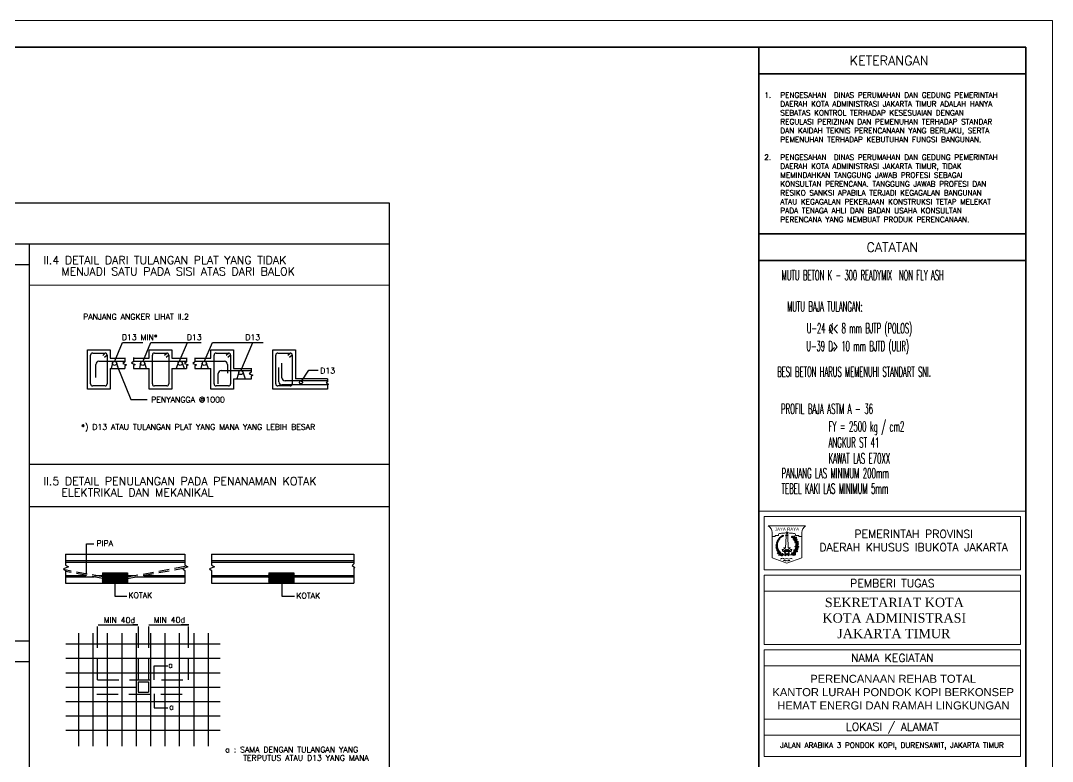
# Model space of a CAD drawing. Header units: inches. Extents: x 266054 to 836293, y -258454 to -102650.
# Drawn here: x 288713 to 308054, y -147293 to -133405 of the extents above; entities that cross this region are included whole.
import ezdxf
from ezdxf.enums import TextEntityAlignment as Align

# ---------------------------------------------------------------- set-up
doc = ezdxf.new("R2010")
doc.units = ezdxf.units.IN
doc.header["$LTSCALE"] = 800
doc.header["$MEASUREMENT"] = 0
doc.linetypes.add('DASHED', pattern=[0.75, 0.5, -0.25])
doc.linetypes.add('HIDDEN', pattern=[0.375, 0.25, -0.125])
for name, color, linetype, lineweight in [('ars', 11, 'Continuous', 0), ('DIMENSI', 179, 'Continuous', 0), ('GRS KOP', 1, 'Continuous', 35), ('kop', 7, 'Continuous', 20), ('teks', 4, 'Continuous', 9)]:
    doc.layers.add(name, color=color, linetype=linetype, lineweight=lineweight)
for name, color, linetype in [('Garis_01', 4, 'Continuous'), ('Garis_02', 5, 'Continuous'), ('TEXT', 4, 'Continuous')]:
    doc.layers.add(name, color=color, linetype=linetype)
doc.styles.add('BARU', font='arial.ttf')
doc.styles.add('ROMANS', font='romans.shx', dxfattribs={"width": 0.8, "height": 0.25})
doc.styles.get("Standard").update_dxf_attribs({"font": 'romans.shx'})

# ---------------------------------------------------------------- blocks, each defined once
blk = doc.blocks.new('kop')
at = {"layer": 'ars'}
for p, q in [((74.316, 35.599), (74.29, 35.614)), ((74.328, 35.595), (74.333, 35.581)), ((74.373, 35.526), (74.347, 35.541)), ((74.373, 35.526), (74.375, 35.555)), ((74.395, 35.468), (74.406, 35.457)), ((74.416, 35.202), (74.401, 35.228)), ((74.408, 35.467), (74.408, 35.452)), ((74.429, 35.366), (74.409, 35.388)), ((74.416, 35.202), (74.434, 35.225)), ((74.425, 35.289), (74.43, 35.273)), ((74.429, 35.366), (74.437, 35.394)), ((74.436, 35.304), (74.431, 35.29)), ((74.267, 34.989), (74.296, 34.992)), ((74.332, 35.048), (74.331, 35.078)), ((74.347, 35.066), (74.372, 35.081))]:
    blk.add_line(p, q, dxfattribs=at)
for centre, radius, start, end in [((74.072, 35.315), 0.405, 114.0856, 237.6325), ((73.78, 35.56), 0.0488, 139.3679, 203.8292), ((73.698, 35.572), 0.0488, 319.3679, 23.8292), ((73.807, 35.589), 0.0488, 133.8416, 198.303), ((73.727, 35.609), 0.0488, 313.8416, 18.303), ((73.801, 35.547), 0.0488, 82.122, 146.5834), ((73.767, 35.622), 0.0488, 262.122, 326.5834), ((73.831, 35.612), 0.0439, 126.6239, 191.0853), ((73.761, 35.639), 0.0439, 306.6239, 11.0853), ((73.821, 35.575), 0.0439, 74.9043, 139.3657), ((73.799, 35.646), 0.0439, 254.9043, 319.3657), ((73.848, 35.632), 0.0352, 123.961, 188.4223), ((73.794, 35.656), 0.0352, 303.961, 8.4223), ((73.839, 35.603), 0.0352, 72.2414, 136.7027), ((73.824, 35.66), 0.0352, 252.2414, 316.7027), ((73.821, 35.676), 0.0352, 297.7406, 2.2019), ((73.873, 35.647), 0.0352, 117.7406, 182.2019), ((73.86, 35.619), 0.0352, 66.021, 130.4823), ((73.852, 35.677), 0.0352, 246.021, 310.4823), ((73.892, 35.661), 0.0281, 113.4007, 177.862), ((73.852, 35.688), 0.0281, 293.4007, 357.862), ((73.88, 35.64), 0.0281, 61.6811, 126.1424), ((73.877, 35.687), 0.0281, 241.6811, 306.1424), ((73.876, 35.701), 0.0281, 293.4007, 357.862), ((73.915, 35.674), 0.0281, 113.4007, 177.862), ((73.904, 35.653), 0.0281, 61.6811, 126.1424), ((73.901, 35.7), 0.0281, 241.6811, 306.1424), ((73.911, 35.713), 0.0281, 260.9368, 325.3982), ((73.93, 35.669), 0.0281, 80.9368, 145.3982), ((74.027, 35.315), 0.405, 302.3675, 44.4851), ((74.279, 35.674), 0.0613, 235.5154, 280.6207), ((74.24, 35.613), 0.0507, 1.4248, 71.624), ((74.383, 35.652), 0.0795, 151.1819, 225.9956), ((74.296, 35.54), 0.0507, 1.4248, 71.624), ((74.259, 35.633), 0.0795, 331.1819, 45.9956), ((74.406, 35.596), 0.0507, 162.5946, 232.7938), ((74.333, 35.6), 0.0613, 313.598, 358.7033), ((73.61, 35.253), 0.061, 2.2926, 66.7539), ((73.696, 35.312), 0.061, 182.2926, 246.7539), ((73.623, 35.191), 0.061, 12.6628, 77.1241), ((73.696, 35.264), 0.061, 192.6628, 257.1241), ((73.7, 35.362), 0.061, 172.3995, 236.8608), ((73.607, 35.319), 0.061, 352.3995, 56.8608), ((73.702, 35.225), 0.061, 200.2151, 264.6765), ((73.639, 35.143), 0.061, 20.2151, 84.6765), ((73.711, 35.414), 0.061, 164.619, 229.0804), ((73.612, 35.384), 0.061, 344.619, 49.0804), ((73.728, 35.316), 0.061, 120.6799, 185.1412), ((73.636, 35.364), 0.061, 300.6799, 5.1412), ((73.717, 35.456), 0.0488, 158.8649, 223.3262), ((73.73, 35.271), 0.061, 130.573, 195.0343), ((73.647, 35.424), 0.061, 292.8994, 357.3608), ((73.732, 35.365), 0.061, 112.8994, 177.3608), ((73.632, 35.302), 0.061, 310.573, 15.0343), ((73.636, 35.44), 0.0488, 338.8649, 43.3262), ((73.738, 35.23), 0.061, 140.9432, 205.4045), ((73.667, 35.469), 0.0488, 287.1453, 351.6066), ((73.73, 35.415), 0.0488, 107.1453, 171.6066), ((73.635, 35.243), 0.061, 320.9432, 25.4045), ((73.736, 35.493), 0.0488, 150.2996, 214.761), ((73.751, 35.19), 0.061, 140.9432, 205.4045), ((73.654, 35.489), 0.0488, 330.2996, 34.761), ((73.743, 35.451), 0.0488, 98.58, 163.0414), ((73.689, 35.513), 0.0488, 278.58, 343.0414), ((73.649, 35.203), 0.061, 320.9432, 25.4045), ((73.756, 35.528), 0.0488, 145.7989, 210.2603), ((73.673, 35.531), 0.0488, 325.7989, 30.2603), ((73.71, 35.552), 0.0488, 274.0793, 338.5407), ((73.759, 35.485), 0.0488, 94.0793, 158.5407), ((73.778, 35.517), 0.0488, 87.6483, 152.1096), ((73.737, 35.589), 0.0488, 267.6483, 332.1096), ((74.336, 35.601), 0.0613, 235.5154, 280.6207), ((74.32, 35.44), 0.0795, 20.9123, 95.7261), ((74.387, 35.547), 0.0795, 200.9123, 275.7261), ((74.439, 35.186), 0.0795, 153.0891, 227.9029), ((74.422, 35.286), 0.0613, 205.6201, 250.7254), ((74.314, 35.163), 0.0795, 333.0891, 47.9029), ((74.417, 35.449), 0.0613, 217.2288, 262.3342), ((74.458, 35.361), 0.0795, 171.1641, 245.9779), ((74.347, 35.301), 0.0795, 351.1641, 65.9779), ((74.361, 35.403), 0.0507, 343.1383, 53.3375), ((74.357, 35.252), 0.0507, 331.5296, 41.7288), ((74.396, 35.228), 0.0795, 271.02, 345.8338), ((74.475, 35.129), 0.0795, 91.02, 165.8338), ((74.479, 35.504), 0.0795, 133.1999, 208.0136), ((74.354, 35.525), 0.0795, 313.1999, 28.0136), ((74.476, 35.427), 0.0507, 150.0679, 220.2671), ((74.483, 35.241), 0.0507, 128.2781, 198.4773), ((74.425, 35.285), 0.0613, 279.2815, 324.3868), ((74.405, 35.377), 0.0795, 293.3027, 8.1164), ((74.515, 35.315), 0.0795, 113.3027, 188.1164), ((74.406, 35.447), 0.0613, 301.0712, 346.1766), ((73.715, 35.183), 0.061, 206.1601, 270.6214), ((73.661, 35.095), 0.061, 26.1601, 90.6214), ((73.736, 35.145), 0.061, 208.508, 272.9693), ((73.685, 35.055), 0.061, 28.508, 92.9693), ((73.716, 35.015), 0.061, 40.0311, 104.4924), ((73.747, 35.113), 0.061, 220.0311, 284.4924), ((73.768, 35.153), 0.061, 146.9028, 211.3642), ((73.665, 35.155), 0.061, 326.9028, 31.3642), ((73.75, 34.978), 0.061, 49.2006, 113.662), ((73.766, 35.08), 0.061, 229.2006, 293.662), ((73.791, 35.115), 0.061, 146.6953, 211.1566), ((73.688, 35.117), 0.061, 326.6953, 31.1566), ((73.816, 35.084), 0.061, 144.8635, 209.3249), ((73.713, 35.089), 0.061, 324.8635, 29.3249), ((73.785, 34.949), 0.061, 44.4223, 108.8836), ((73.809, 35.049), 0.061, 224.4223, 288.8836), ((73.844, 35.054), 0.061, 144.4903, 208.9516), ((73.741, 35.059), 0.061, 324.4903, 28.9516), ((73.875, 35.031), 0.061, 156.1803, 220.6416), ((73.773, 35.016), 0.061, 336.1803, 40.6416), ((74.361, 35.052), 0.0795, 137.1076, 211.9214), ((74.235, 35.064), 0.0795, 317.1076, 31.9214), ((74.342, 34.969), 0.0507, 83.4432, 153.6424), ((74.332, 35.042), 0.0613, 234.4466, 279.5519), ((74.364, 34.993), 0.0612, 69.8962, 144.7099), ((74.335, 35.085), 0.0612, 249.8962, 324.7099), ((74.377, 35.119), 0.0613, 176.9872, 222.0926), ((74.304, 35.12), 0.0507, 302.8967, 13.0959), ((74.423, 35.078), 0.0507, 106.5818, 176.781), ((74.386, 35.141), 0.0613, 257.5851, 302.6905)]:
    blk.add_arc(centre, radius, start, end, dxfattribs=at)
at = {"layer": 'ars', "color": 11}
for centre, radius, start, end in [((74.285, 34.995), 0.0613, 158.8696, 203.9749), ((74.216, 35.02), 0.0507, 284.779, 354.9783), ((74.235, 34.986), 0.016, 270, 302.3675)]:
    blk.add_arc(centre, radius, start, end, dxfattribs=at)
at = {"layer": 'ars'}
for points, start_tangent, end_tangent in [([(74.256, 35.651), (74.261, 35.634), (74.244, 35.624), (74.224, 35.623), (74.22, 35.64), (74.234, 35.661), (74.239, 35.672), (74.256, 35.663), (74.256, 35.651)], (0.714442, -0.699695), (0.714442, -0.699695)), ([(74.313, 35.578), (74.318, 35.561), (74.301, 35.551), (74.281, 35.55), (74.277, 35.567), (74.29, 35.588), (74.296, 35.599), (74.312, 35.589), (74.313, 35.578)], (0.714442, -0.699695), (0.714442, -0.699695)), ([(74.365, 35.605), (74.376, 35.591), (74.394, 35.598), (74.407, 35.615), (74.395, 35.627), (74.37, 35.629), (74.358, 35.631), (74.356, 35.612), (74.365, 35.605)], (0.149901, -0.988701), (0.149901, -0.988701)), ([(74.388, 35.435), (74.388, 35.416), (74.369, 35.412), (74.349, 35.418), (74.351, 35.435), (74.37, 35.451), (74.378, 35.459), (74.391, 35.445), (74.388, 35.435)], (0.458819, -0.88853), (0.458819, -0.88853)), ([(74.39, 35.277), (74.386, 35.26), (74.366, 35.259), (74.348, 35.269), (74.353, 35.285), (74.375, 35.297), (74.385, 35.303), (74.395, 35.287), (74.39, 35.277)], (0.270637, -0.962681), (0.270637, -0.962681)), ([(74.438, 35.445), (74.446, 35.429), (74.465, 35.432), (74.481, 35.445), (74.473, 35.46), (74.449, 35.467), (74.438, 35.472), (74.431, 35.453), (74.438, 35.445)], (-0.068112, -0.997678), (-0.068112, -0.997678)), ([(74.454, 35.272), (74.455, 35.253), (74.474, 35.25), (74.494, 35.256), (74.492, 35.273), (74.472, 35.288), (74.463, 35.297), (74.451, 35.282), (74.454, 35.272)], (-0.433585, -0.901113), (-0.433585, -0.901113)), ([(74.257, 35.013), (74.242, 35.004), (74.228, 35.018), (74.222, 35.037), (74.238, 35.045), (74.261, 35.037), (74.273, 35.034), (74.268, 35.016), (74.257, 35.013)], (-0.515761, -0.856733), (-0.515761, -0.856733)), ([(74.345, 35.127), (74.333, 35.113), (74.316, 35.122), (74.305, 35.139), (74.317, 35.151), (74.342, 35.151), (74.354, 35.152), (74.355, 35.133), (74.345, 35.127)], (-0.223771, -0.974642), (-0.223771, -0.974642)), ([(74.343, 35.011), (74.331, 34.997), (74.342, 34.981), (74.36, 34.972), (74.371, 34.985), (74.367, 35.01), (74.367, 35.022), (74.348, 35.021), (74.343, 35.011)], (-0.942817, -0.33331), (-0.942817, -0.33331)), ([(74.408, 35.117), (74.403, 35.1), (74.419, 35.089), (74.439, 35.088), (74.443, 35.104), (74.431, 35.126), (74.426, 35.137), (74.409, 35.128), (74.408, 35.117)], (-0.735998, -0.676983), (-0.735998, -0.676983))]:
    blk.add_spline(points, degree=3, dxfattribs=dict(at, start_tangent=start_tangent, end_tangent=end_tangent))
for points in [[(74.24, 34.97), (74.265, 34.975), (74.316, 34.973), (74.354, 34.955)], [(74.24, 34.97), (74.263, 34.959), (74.313, 34.947), (74.354, 34.955)]]:
    blk.add_spline(points, degree=3, dxfattribs=at)
at = {"layer": 'GRS KOP'}
for p, q in [((73, 1), (73, 54)), ((83, 1), (83, 54)), ((73, 53), (83, 53)), ((73, 47), (83, 47)), ((73, 46), (83, 46))]:
    blk.add_line(p, q, dxfattribs=at)
blk.add_lwpolyline([(1, 54), (83, 54), (83, 1), (1, 1)], close=True, dxfattribs=at)
at = {"layer": 'kop', "color": 7}
for p, q in [((84, 55), (0, 55)), ((84, 55), (84, 0)), ((84, 55), (84, 0)), ((73.999, 35.69), (74.099, 35.69)), ((74.019, 35.67), (73.999, 35.23)), ((74.029, 35.698), (74.069, 35.698)), ((74.079, 35.67), (74.099, 35.23)), ((73.919, 35.23), (73.919, 35.228)), ((73.919, 35.23), (73.999, 35.23)), ((73.919, 35.228), (73.924, 35.228)), ((74.099, 35.23), (74.18, 35.23)), ((74.175, 35.228), (74.18, 35.228)), ((74.18, 35.23), (74.18, 35.228)), ((73.869, 35.17), (73.919, 35.17)), ((73.869, 35.17), (73.889, 35.09)), ((73.889, 35.09), (74.209, 35.09)), ((73.919, 35.17), (73.929, 35.13)), ((73.929, 35.13), (74.17, 35.13)), ((73.989, 35.15), (74.029, 35.15)), ((74.069, 35.15), (74.109, 35.15)), ((74.17, 35.13), (74.18, 35.17)), ((74.18, 35.17), (74.229, 35.17)), ((74.209, 35.09), (74.229, 35.17))]:
    blk.add_line(p, q, dxfattribs=at)
at = {"layer": 'kop'}
for p, q in [((83, 36.6), (73, 36.6)), ((73.2, 34.4), (73.2, 36.4)), ((82.8, 36.4), (73.2, 36.4)), ((82.8, 34.4), (82.8, 36.4)), ((82.8, 34.4), (73.2, 34.4)), ((73.2, 31.6), (73.2, 34.2)), ((82.8, 34.2), (73.2, 34.2)), ((82.8, 31.6), (82.8, 34.2)), ((82.8, 33.6), (73.2, 33.6)), ((82.8, 31.6), (73.2, 31.6)), ((73.2, 27.4), (73.2, 31.4)), ((82.8, 31.4), (73.2, 31.4)), ((82.8, 27.4), (82.8, 31.4)), ((82.8, 30.8), (73.2, 30.8)), ((82.8, 28.8), (73.2, 28.8)), ((82.8, 28.2), (73.2, 28.2)), ((82.8, 27.4), (73.2, 27.4))]:
    blk.add_line(p, q, dxfattribs=at)
at = {"layer": 'kop', "color": 5}
for p, q in [((74.749, 36.05), (73.35, 36.05)), ((73.489, 35.81), (73.489, 34.85)), ((73.489, 35.65), (73.609, 35.65)), ((73.609, 35.69), (73.609, 35.65)), ((73.609, 35.69), (73.729, 35.69)), ((73.729, 35.73), (73.729, 35.69)), ((74.369, 35.73), (74.369, 35.69)), ((74.489, 35.69), (74.369, 35.69)), ((74.489, 35.69), (74.489, 35.65)), ((74.609, 35.65), (74.489, 35.65)), ((74.609, 35.81), (74.609, 34.85)), ((73.489, 34.85), (74.049, 34.65)), ((74.019, 34.95), (73.965, 35.022)), ((74.049, 34.986), (73.997, 35.046)), ((74.019, 34.95), (74.004, 34.93)), ((74.049, 34.986), (74.101, 35.046)), ((74.049, 34.65), (74.609, 34.85)), ((74.079, 34.95), (74.133, 35.022)), ((74.079, 34.95), (74.094, 34.93))]:
    blk.add_line(p, q, dxfattribs=at)
at = {"layer": 'kop', "color": 7}
for points in [[(74.029, 35.698), (74.027, 35.701), (74.025, 35.704), (74.024, 35.707), (74.023, 35.71), (74.022, 35.713), (74.021, 35.715), (74.021, 35.718), (74.02, 35.72), (74.02, 35.723), (74.02, 35.725), (74.02, 35.728), (74.02, 35.731), (74.021, 35.733), (74.021, 35.736), (74.022, 35.738), (74.023, 35.741), (74.025, 35.743), (74.026, 35.746), (74.028, 35.749), (74.031, 35.753), (74.034, 35.758), (74.038, 35.763), (74.043, 35.77), (74.049, 35.778)], [(74.069, 35.698), (74.072, 35.701), (74.074, 35.704), (74.075, 35.707), (74.076, 35.71), (74.077, 35.713), (74.078, 35.715), (74.078, 35.718), (74.079, 35.72), (74.079, 35.723), (74.079, 35.725), (74.079, 35.728), (74.079, 35.731), (74.078, 35.733), (74.077, 35.736), (74.077, 35.738), (74.076, 35.741), (74.074, 35.743), (74.073, 35.746), (74.071, 35.749), (74.068, 35.753), (74.065, 35.758), (74.061, 35.763), (74.056, 35.77), (74.049, 35.778)]]:
    blk.add_lwpolyline(points, dxfattribs=at)
at = {"layer": 'kop', "color": 1}
blk.add_lwpolyline([(73.864, 34.97), (74.235, 34.97)], close=True, dxfattribs=at)
at = {"layer": 'kop', "color": 5}
for points in [[(74.004, 34.97), (73.974, 34.93)], [(74.094, 34.97), (74.124, 34.93)]]:
    blk.add_lwpolyline(points, dxfattribs=at)
for centre, radius, start, end in [((73.214, 35.81), 0.276, 0, 60.5129), ((74.885, 35.81), 0.276, 119.4871, 180), ((73.769, 35.73), 0.04, 90, 180), ((74.329, 35.73), 0.04, 0, 90), ((73.981, 35.034), 0.02, 36.8699, 216.8699), ((74.117, 35.034), 0.02, 323.1301, 143.1301)]:
    blk.add_arc(centre, radius, start, end, dxfattribs=at)
at = {"layer": 'kop', "color": 7}
for centre, radius, start, end in [((73.992, 35.663), 0.0283, 15, 75), ((74.107, 35.663), 0.0283, 105, 165), ((73.874, 35.119), 0.12, 15, 65.3894), ((74.225, 35.119), 0.12, 114.6106, 165), ((74.049, 35.15), 0.02, 0, 180)]:
    blk.add_arc(centre, radius, start, end, dxfattribs=at)
at = {"layer": 'kop', "color": 1}
blk.add_arc((73.864, 34.986), 0.016, 237.6325, 270, dxfattribs=at)
at = {"layer": 'kop', "color": 5}
for points in [[(74.049, 35.83), (74.026, 35.807), (73.995, 35.793), (73.915, 35.782), (73.841, 35.777), (73.769, 35.77)], [(74.049, 35.83), (74.073, 35.807), (74.104, 35.793), (74.184, 35.782), (74.258, 35.777), (74.329, 35.77)], [(73.817, 34.99), (73.8, 34.984), (73.769, 34.992), (73.719, 35.01), (73.685, 35.041)], [(73.833, 34.971), (73.81, 34.967), (73.791, 34.959), (73.758, 34.956), (73.727, 34.964)], [(73.876, 34.965), (73.861, 34.956), (73.828, 34.952), (73.8, 34.952), (73.786, 34.948)], [(73.809, 34.807), (73.883, 34.844), (73.957, 34.807), (74.044, 34.833), (74.12, 34.809), (74.194, 34.83), (74.244, 34.817)], [(73.919, 34.97), (73.899, 34.959), (73.887, 34.947), (73.846, 34.932), (73.828, 34.937)], [(73.907, 34.984), (73.879, 34.986), (73.865, 34.993), (73.845, 34.993)], [(73.919, 34.97), (73.906, 34.996), (73.879, 35.02), (73.876, 35.031)], [(73.914, 34.747), (73.954, 34.759), (73.999, 34.744), (74.049, 34.753), (74.094, 34.744), (74.126, 34.758), (74.151, 34.749)]]:
    blk.add_spline(points, degree=3, dxfattribs=at)
at = {"layer": 'TEXT'}
for p, q in [((75.623, 43.403), (75.76, 43.254)), ((75.835, 42.745), (75.7, 42.589))]:
    blk.add_line(p, q, dxfattribs=at)
at = {"layer": 'kop'}
for s, height, p in [('KETERANGAN ', 0.35, (78, 53.5)), ('CATATAN', 0.35, (78, 46.5)), ('PEMERINTAH PROVINSI', 0.29998, (78.8, 35.75)), ('DAERAH KHUSUS IBUKOTA JAKARTA', 0.29998, (78.8, 35.25)), ('PEMBERI TUGAS', 0.3, (78, 33.9)), ('NAMA KEGIATAN', 0.3, (78, 31.1)), ('LOKASI / ALAMAT', 0.3, (78, 28.5)), ('JALAN ARABIKA 3 PONDOK KOPI, DURENSAWIT, JAKARTA TIMUR', 0.2, (77.986, 27.8))]:
    blk.add_text(s, height=height, dxfattribs=at).set_placement(p, align=Align.MIDDLE)
at = {"layer": 'kop', "color": 5, "style": 'BARU', "width": 0.9}
blk.add_text('JAYA RAYA', height=0.12, dxfattribs=at).set_placement((74.049, 35.93), align=Align.MIDDLE)
at = {"layer": 'kop', "insert": (73.2, 49.875), "char_height": 0.2, "width": 9.6, "attachment_point": 4}
blk.add_mtext('\\pi-0.6,l0.6,t0.6;1.^IPENGESAHAN  DINAS PERUMAHAN DAN GEDUNG PEMERINTAH DAERAH KOTA ADMINISTRASI JAKARTA TIMUR ADALAH HANYA SEBATAS KONTROL TERHADAP KESESUAIAN DENGAN REGULASI PERIZINAN DAN PEMENUHAN TERHADAP STANDAR DAN KAIDAH TEKNIS PERENCANAAN YANG BERLAKU, SERTA PEMENUHAN TERHADAP KEBUTUHAN FUNGSI BANGUNAN.\\P\\P2.^IPENGESAHAN  DINAS PERUMAHAN DAN GEDUNG PEMERINTAH DAERAH KOTA ADMINISTRASI JAKARTA TIMUR, TIDAK MEMINDAHKAN TANGGUNG JAWAB PROFESI SEBAGAI KONSULTAN PERENCANA. TANGGUNG JAWAB PROFESI DAN RESIKO SANKSI APABILA TERJADI KEGAGALAN BANGUNAN ATAU KEGAGALAN PEKERJAAN KONSTRUKSI TETAP MELEKAT PADA TENAGA AHLI DAN BADAN USAHA KONSULTAN PERENCANA YANG MEMBUAT PRODUK PERENCANAAN.', dxfattribs=at)
at = {"layer": 'kop', "attachment_point": 1, "style": 'BARU'}
for s, width, insert, char_height in [('\\pi1.4375;{\\fRomantic|b0|i0|c2|p2;SEKRETARIAT KOTA\\P\\pi1.3461;KOTA ADMINISTRASI\\P\\pi1.9027;JAKARTA TIMUR}', 7.94943, (74.033, 33.359), 0.35), ('\\pi1.4591;PERENCANAAN REHAB TOTAL\\P\\pi0.039313;KANTOR LURAH PONDOK KOPI BERKONSEP\\P\\pi0.2239;HEMAT ENERGI DAN RAMAH LINGKUNGAN', 9.08886, (73.464, 30.469), 0.3)]:
    blk.add_mtext_dynamic_manual_height_columns(s, width=width, gutter_width=1.5, heights=[0], dxfattribs=dict(at, insert=insert, char_height=char_height))
at = {"layer": 'kop', "style": 'BARU', "flags": 4}
for p, height in [((73.8, 5.4), 0.35), ((80.303, 5.382), 0.25), ((73.8, 4.9), 0.35), ((80.303, 4.882), 0.25), ((73.8, 4.4), 0.35), ((80.303, 4.382), 0.25)]:
    blk.add_attdef('-', p, '', height=height, dxfattribs=at)
at = {"layer": 'kop', "flags": 4}
for tag, p in [('AR-00', (78.057, 2.648)), ('00', (81.238, 2.647))]:
    blk.add_attdef(tag, text='', height=0.35, dxfattribs=at).set_placement(p, align=Align.MIDDLE)
at = {"layer": 'TEXT', "style": 'ROMANS', "width": 0.5}
for s, height, p in [('MUTU BETON K - 300 READYMIX  NON FLY ASH', 0.37163, (73.854, 45.268)), (' BESI BETON HARUS MEMENUHI STANDART SNI.', 0.37163, (73.56, 41.646)), ('PROFIL BAJA ASTM A - 36 ', 0.38138, (73.826, 40.251)), ('FY = 2500 kg / cm2', 0.38138, (75.607, 39.592)), ('ANGKUR ST 41', 0.38138, (75.607, 38.99)), ('KAWAT LAS E70XX', 0.38138, (75.607, 38.393)), ('PANJANG LAS MINIMUM 200mm', 0.38138, (73.845, 37.84)), ('TEBEL KAKI LAS MINIMUM 5mm', 0.38138, (73.845, 37.26))]:
    blk.add_text(s, height=height, dxfattribs=at).set_placement(p)
for s, p in [('MUTU BAJA TULANGAN:', (75.47, 44.278)), ('U-24 %%C< 8 mm BJTP (POLOS)', (76.767, 43.437)), ('U-39 D> 10 mm BJTD (ULIR)', (76.699, 42.77))]:
    blk.add_text(s, height=0.37163, dxfattribs=at).set_placement(p, align=Align.MIDDLE)

msp = doc.modelspace()

# ---------------------------------------------------------------- linework, layer by layer
for p, q in [((295625.2, -136824.6), (268628, -136824.6)), ((295625.2, -156879.6), (295625.2, -136824.6)), ((295625.2, -137595.9), (268628, -137595.9)), ((288875.9, -137595.9), (288875.9, -156879.6)), ((288875.9, -137981.6), (268628, -137981.6)), ((295625.2, -141725.3), (288875.9, -141725.3)), ((295625.2, -142519.7), (288875.9, -142519.7)), ((288875.9, -145039.4), (275377.3, -145039.4)), ((288875.9, -145425.1), (275377.3, -145425.1))]:
    msp.add_line(p, q)
at = {"color": 1}
msp.add_line((292914.5, -140119.6), (292914.5, -140121.7), dxfattribs=at)
at = {"color": 8}
for p, q in [((289951, -143768.1), (289951, -143214.3)), ((289951, -143214.3), (290086.7, -143214.3)), ((289951, -143768.1), (289951, -143655.1)), ((290251.2, -143810.6), (290295.3, -143757.5)), ((290251.2, -143787.3), (290276, -143757.5)), ((290251.2, -143764.1), (290256.7, -143757.5)), ((290251.2, -143950.4), (290411, -143757.5)), ((290251.2, -143927.1), (290391.7, -143757.5)), ((290251.2, -143903.8), (290372.4, -143757.5)), ((290251.2, -143880.5), (290353.1, -143757.5)), ((290251.2, -143857.2), (290333.8, -143757.5)), ((290251.2, -143833.9), (290314.6, -143757.5)), ((290270.5, -143950.4), (290430.3, -143757.5)), ((290289.8, -143950.4), (290449.5, -143757.5)), ((290309.1, -143950.4), (290468.8, -143757.5)), ((290328.4, -143950.4), (290488.1, -143757.5)), ((290347.7, -143950.4), (290507.4, -143757.5)), ((290367, -143950.4), (290526.7, -143757.5)), ((290386.2, -143950.4), (290546, -143757.5)), ((290405.5, -143950.4), (290565.2, -143757.5)), ((290424.8, -143950.4), (290584.5, -143757.5)), ((290444.1, -143950.4), (290603.8, -143757.5)), ((290463.4, -143950.4), (290623.1, -143757.5)), ((290482.7, -143950.4), (290642.4, -143757.5)), ((290501.9, -143950.4), (290661.7, -143757.5)), ((290521.2, -143950.4), (290680.9, -143757.5)), ((290540.5, -143950.4), (290700.2, -143757.5)), ((290559.8, -143950.4), (290714.1, -143764.1)), ((290579.1, -143950.4), (290714.1, -143787.3)), ((290598.4, -143950.4), (290714.1, -143810.6)), ((290617.6, -143950.4), (290714.1, -143833.9)), ((290636.9, -143950.4), (290714.1, -143857.2)), ((290656.2, -143950.4), (290714.1, -143880.5)), ((293369.1, -143764.1), (293374.6, -143757.5)), ((293369.1, -143787.3), (293393.8, -143757.5)), ((293369.1, -143810.6), (293413.1, -143757.5)), ((293369.1, -143833.9), (293432.4, -143757.5)), ((293369.1, -143857.2), (293451.7, -143757.5)), ((293369.1, -143880.5), (293471, -143757.5)), ((293369.1, -143903.8), (293490.3, -143757.5)), ((293369.1, -143927.1), (293509.5, -143757.5)), ((293369.1, -143950.4), (293528.8, -143757.5)), ((293388.4, -143950.4), (293548.1, -143757.5)), ((293407.7, -143950.4), (293567.4, -143757.5)), ((293427, -143950.4), (293586.7, -143757.5)), ((293446.2, -143950.4), (293606, -143757.5)), ((293465.5, -143950.4), (293625.3, -143757.5)), ((293484.8, -143950.4), (293644.5, -143757.5)), ((293504.1, -143950.4), (293663.8, -143757.5)), ((293523.4, -143950.4), (293683.1, -143757.5)), ((293542.7, -143950.4), (293702.4, -143757.5)), ((293561.9, -143950.4), (293721.7, -143757.5)), ((293581.2, -143950.4), (293741, -143757.5)), ((293600.5, -143950.4), (293760.2, -143757.5)), ((293619.8, -143950.4), (293779.5, -143757.5)), ((293639.1, -143950.4), (293798.8, -143757.5)), ((293658.4, -143950.4), (293818.1, -143757.5)), ((293677.6, -143950.4), (293831.9, -143764.1)), ((293696.9, -143950.4), (293831.9, -143787.3)), ((293716.2, -143950.4), (293831.9, -143810.6)), ((293735.5, -143950.4), (293831.9, -143833.9)), ((293754.8, -143950.4), (293831.9, -143857.2)), ((293774.1, -143950.4), (293831.9, -143880.5)), ((290481.6, -143948.3), (290481.6, -144197)), ((290481.6, -143950.4), (290481.6, -144061.3)), ((290675.5, -143950.4), (290714.1, -143903.8)), ((290694.8, -143950.4), (290714.1, -143927.1)), ((293607.8, -143948.3), (293607.8, -144197)), ((293607.8, -143950.4), (293607.8, -144050.4)), ((293793.3, -143950.4), (293831.9, -143903.8)), ((293812.6, -143950.4), (293831.9, -143927.1)), ((290481.6, -144197), (290707.3, -144197)), ((293607.8, -144197), (293845.3, -144197)), ((290163.9, -144735.9), (290911.3, -144735.9)), ((290163.9, -144735.9), (290256.9, -144735.9)), ((290911.3, -144735.9), (290817.2, -144735.9)), ((291116.2, -144735.9), (291863.5, -144735.9)), ((291116.2, -144735.9), (291219.1, -144735.9)), ((291863.5, -144735.9), (291724, -144735.9)), ((289798.6, -144888.4), (289798.6, -147009.6)), ((290068.6, -144888.4), (290068.6, -147009.6)), ((290338.5, -144888.4), (290338.5, -147009.6)), ((290608.5, -144888.4), (290608.5, -147009.6)), ((290878.5, -144888.4), (290878.5, -147009.6)), ((291148.5, -144888.4), (291148.5, -147009.6)), ((291418.4, -144888.4), (291418.4, -147009.6)), ((291688.4, -144888.4), (291688.4, -147009.6)), ((291958.4, -144888.4), (291958.4, -147009.6)), ((292228.4, -144888.4), (292228.4, -147009.6)), ((289563, -145090.5), (292456.5, -145090.5)), ((289563, -145360.4), (292456.5, -145360.4)), ((289563, -145630.4), (292456.5, -145630.4)), ((291219.1, -145764.1), (291219.1, -145502.6)), ((291219.1, -145502.6), (291471.5, -145502.6)), ((291219.1, -145764.1), (291219.1, -145670)), ((289563, -145900.4), (290878.5, -145900.4)), ((291148.5, -145900.4), (292456.5, -145900.4)), ((289563, -146170.4), (292456.5, -146170.4)), ((291219.1, -146025.6), (291219.1, -146287.1)), ((291219.1, -146025.6), (291219.1, -146119.7)), ((291219.1, -146287.1), (291471.5, -146287.1)), ((289563, -146440.3), (292456.5, -146440.3)), ((289563, -146710.3), (292456.5, -146710.3))]:
    msp.add_line(p, q, dxfattribs=at)
at = {"color": 4, "linetype": 'DASHED'}
for p, q in [((290156, -145765.4), (290156, -144623.9)), ((290920.2, -145764.1), (290920.2, -144623.9)), ((291116.2, -145764.1), (291116.2, -144623.9)), ((291861.6, -145765.4), (291861.6, -144623.9)), ((290156, -145765.4), (291861.6, -145765.4)), ((290917.1, -145804), (291109.9, -145804)), ((290917.1, -145804), (290917.1, -145996.8)), ((291109.9, -145804), (291109.9, -145996.8)), ((290917.1, -145996.8), (291109.9, -145996.8)), ((290144.1, -146035.4), (291867.5, -146035.4))]:
    msp.add_line(p, q, dxfattribs=at)
at = {"linetype": 'Continuous', "ltscale": 0.015}
for points in [[(290473, -139799.5), (290624.5, -139439.8), (291003.8, -139439.8)], [(291001.9, -139799.5), (291153.5, -139439.8), (291909.5, -139439.8)], [(291687.3, -139799.5), (291838.9, -139439.8), (292095.1, -139439.8)], [(292157, -139799.5), (292308.6, -139439.8), (293064.6, -139439.8)], [(292840.1, -139972.6), (293064.6, -139439.8), (293261.7, -139439.8)], [(290525.3, -139874.2), (290781.6, -140509), (291083.1, -140509)], [(293971.3, -140173.9), (294113.8, -139960.2), (294289, -139960.2)]]:
    msp.add_lwpolyline(points, dxfattribs=at)
for points in [[(290473.2, -139799.6), (290472.5, -139800.6), (290472.8, -139799.4)], [(291002.1, -139799.6), (291001.4, -139800.6), (291001.7, -139799.4)], [(291687.5, -139799.6), (291686.9, -139800.6), (291687.1, -139799.4)], [(292157.2, -139799.6), (292156.5, -139800.6), (292156.8, -139799.4)], [(290525.1, -139874.2), (290524.9, -139873), (290525.5, -139874.1)], [(292840.3, -139972.6), (292839.6, -139973.7), (292839.9, -139972.5)], [(293971.4, -140174), (293970.6, -140174.9), (293971.1, -140173.7)]]:
    msp.add_solid(points, dxfattribs=at)
at = {"layer": 'DIMENSI', "color": 0, "lineweight": 0, "ltscale": 0.2}
msp.add_line((295625.2, -138367.3), (288875.9, -138367.3), dxfattribs=at)
at = {"layer": 'Garis_01', "linetype": 'Continuous', "ltscale": 0.015}
for p, q in [((289967.6, -140312.1), (289967.6, -139579.4)), ((289967.6, -139579.4), (290391.9, -139579.4)), ((290391.9, -139579.4), (290391.9, -139733.6)), ((291124.7, -139733.6), (291124.7, -139579.4)), ((291124.7, -139579.4), (291548.9, -139579.4)), ((291548.9, -139579.4), (291548.9, -139733.6)), ((292281.7, -139733.6), (292281.7, -139579.4)), ((292281.7, -139579.4), (292705.9, -139579.4)), ((292705.9, -139579.4), (292705.9, -139926.5)), ((293438.7, -140312.1), (293438.7, -139579.4)), ((293438.7, -139579.4), (293863, -139579.4)), ((293863, -139579.4), (293863, -140119.3)), ((290391.9, -139733.6), (290668.7, -139733.6)), ((290668.7, -139804.2), (290631.1, -139835.9)), ((290668.7, -139728.9), (290668.7, -139804.2)), ((290832, -139793.6), (290794.4, -139825.3)), ((290794.4, -139825.3), (290862.7, -139850.1)), ((290832, -139718.3), (290832, -139793.6)), ((290832, -139733.6), (291124.7, -139733.6)), ((291548.9, -139733.6), (291823.9, -139733.6)), ((291823.9, -139799.5), (291786.3, -139831.2)), ((291786.3, -139831.2), (291854.6, -139856)), ((291823.9, -139724.2), (291823.9, -139799.5)), ((291981.3, -139799.5), (291943.7, -139831.2)), ((291943.7, -139831.2), (292012, -139856)), ((291981.3, -139724.2), (291981.3, -139799.5)), ((291981.3, -139733.6), (292281.7, -139733.6)), ((290391.9, -139926.5), (290668.7, -139926.5)), ((290391.9, -139926.5), (290391.9, -140312.1)), ((290631.1, -139835.9), (290699.4, -139860.7)), ((290699.4, -139860.7), (290668.7, -139879.5)), ((290668.7, -139879.5), (290668.7, -139926.5)), ((290862.7, -139850.1), (290832, -139868.9)), ((290832, -139868.9), (290832, -139926.5)), ((290832, -139926.5), (291124.7, -139926.5)), ((291124.7, -140312.1), (291124.7, -139926.5)), ((291548.9, -139926.5), (291823.9, -139926.5)), ((291548.9, -139926.5), (291548.9, -140312.1)), ((291854.6, -139856), (291823.9, -139874.8)), ((291823.9, -139874.8), (291823.9, -139926.5)), ((292012, -139856), (291981.3, -139874.8)), ((291981.3, -139874.8), (291981.3, -139926.5)), ((291981.3, -139926.5), (292281.7, -139926.5)), ((292281.7, -140312.1), (292281.7, -139926.5)), ((292705.9, -139926.5), (293037.9, -139926.5)), ((293037.9, -139998), (293000.2, -140029.7)), ((293037.9, -139922.7), (293037.9, -139998)), ((292705.9, -140119.3), (292705.9, -140312.1)), ((292705.9, -140119.3), (293037.9, -140119.3)), ((293000.2, -140029.7), (293068.5, -140054.4)), ((293068.5, -140054.4), (293037.9, -140073.3)), ((293037.9, -140073.3), (293037.9, -140124.9)), ((294464.6, -140119.3), (293863, -140119.3)), ((294464.6, -140174.5), (294439.4, -140197.1)), ((294439.4, -140197.1), (294487, -140222.2)), ((294464.6, -140119.3), (294464.6, -140174.5)), ((290391.9, -140312.1), (289967.6, -140312.1)), ((291548.9, -140312.1), (291124.7, -140312.1)), ((292705.9, -140312.1), (292281.7, -140312.1)), ((294465.4, -140312.1), (293438.7, -140312.1)), ((294487, -140222.2), (294465.4, -140231.7)), ((294465.4, -140231.7), (294465.4, -140312.1)), ((289557, -143410.4), (289557, -143613.5)), ((289557, -143410.4), (291793.9, -143410.4)), ((291793.9, -143410.4), (291793.9, -143613.5)), ((292293.1, -143410.4), (292293.1, -143613.5)), ((292293.1, -143410.4), (294956.5, -143410.4)), ((294956.5, -143410.4), (294956.5, -143588.9)), ((289612.5, -143648.2), (289516.4, -143682.8)), ((289516.4, -143682.8), (289557, -143717.5)), ((289557, -143613.5), (289612.5, -143648.2)), ((291849.4, -143648.2), (291753.4, -143682.8)), ((291753.4, -143682.8), (291793.9, -143717.5)), ((291793.9, -143613.5), (291849.4, -143648.2)), ((292348.6, -143648.2), (292252.5, -143682.8)), ((292252.5, -143682.8), (292293.1, -143717.5)), ((292293.1, -143613.5), (292348.6, -143648.2)), ((294956.5, -143588.9), (294925.6, -143623.6)), ((294925.6, -143623.6), (294980.3, -143655.5)), ((294957.5, -143678.4), (294956.5, -143950.4)), ((294980.3, -143655.5), (294957.5, -143678.4)), ((289557, -143717.5), (289557, -143950.4)), ((290251.2, -143757.5), (290251.2, -143950.4)), ((290251.2, -143757.5), (290714.1, -143757.5)), ((290714.1, -143757.5), (290714.1, -143950.4)), ((291793.9, -143717.5), (291793.9, -143950.4)), ((291793.9, -143757.5), (291793.9, -143950.4)), ((292293.1, -143717.5), (292293.1, -143950.4)), ((292293.1, -143757.5), (292293.1, -143950.4)), ((293369.1, -143757.5), (293369.1, -143950.4)), ((293369.1, -143757.5), (293831.9, -143757.5)), ((293414.9, -143834.7), (293837.5, -143834.7)), ((293417.6, -143805.8), (293834.8, -143805.8)), ((293831.9, -143757.5), (293831.9, -143950.4)), ((289557, -143950.4), (291793.9, -143950.4)), ((292293.1, -143950.4), (294956.5, -143950.4))]:
    msp.add_line(p, q, dxfattribs=at)
at = {"layer": 'Garis_02', "linetype": 'Continuous', "ltscale": 0.015}
for p, q in [((290064.1, -139637.2), (290295.5, -139637.2)), ((290301.2, -139637.6), (290252.4, -139681.5)), ((291221.1, -139637.2), (291452.5, -139637.2)), ((291458.2, -139637.6), (291409.4, -139681.5)), ((292378.1, -139637.2), (292609.5, -139637.2)), ((292615.3, -139637.6), (292566.5, -139681.5)), ((293535.1, -139637.2), (293766.5, -139637.2)), ((293772.3, -139637.6), (293723.5, -139681.5)), ((290025.5, -140215.7), (290025.5, -139675.8)), ((290179.8, -139791.5), (290668.7, -139791.5)), ((290334, -139679.1), (290285.5, -139722.7)), ((290334, -139675.8), (290334, -140215.7)), ((290435.8, -139821.4), (290410.1, -139926.2)), ((290510.4, -139820.4), (290539.3, -139925.7)), ((290832, -139791.5), (291548.9, -139791.5)), ((290963.5, -139822.8), (290942.6, -139926.2)), ((291038.5, -139820.5), (291067, -139926.2)), ((291182.5, -140215.7), (291182.5, -139675.8)), ((291491.1, -139679.1), (291442.5, -139722.7)), ((291491.1, -139675.8), (291491.1, -140215.7)), ((291548.9, -139791.5), (291823.9, -139791.5)), ((291667.6, -139817.8), (291630.5, -139926.5)), ((291740.8, -139818.2), (291776.4, -139926.5)), ((291981.3, -139791.5), (292532.4, -139791.5)), ((292119.3, -139820), (292090.2, -139926.3)), ((292193.1, -139817.9), (292229.5, -139926.3)), ((292339.5, -140215.7), (292339.5, -139675.8)), ((292648.1, -139679.1), (292599.6, -139722.7)), ((292648.1, -139675.8), (292648.1, -140215.7)), ((293496.6, -140215.7), (293496.6, -139675.8)), ((293612.3, -140100), (293612.3, -139829.5)), ((293805.1, -139679.1), (293756.6, -139722.7)), ((293805.1, -139675.8), (293805.1, -140215.7)), ((290121.9, -140093.5), (290121.9, -139849.3)), ((292416.7, -140215.7), (292416.7, -140022.9)), ((292474.5, -139965), (293037.9, -139965)), ((292590.2, -139849.3), (292590.2, -140016.9)), ((292803, -139993), (292767.5, -140119.6)), ((292876.3, -139989.9), (292925.2, -140119.6)), ((293554.4, -140177.2), (293554.4, -139905.8)), ((294464.6, -140157.9), (293670.1, -140157.9)), ((290295.5, -140254.3), (290064.1, -140254.3)), ((291452.5, -140254.3), (291221.1, -140254.3)), ((292609.5, -140254.3), (292378.1, -140254.3)), ((293766.5, -140254.3), (293535.1, -140254.3)), ((294465.4, -140235), (293612.3, -140235)), ((289557, -143526.1), (291793.9, -143526.1)), ((289557, -143555.1), (291793.9, -143555.1)), ((292293.1, -143526.1), (294956.5, -143526.1)), ((292293.1, -143555.1), (294956.5, -143555.1)), ((289557, -143805.8), (289938, -143805.8)), ((289557, -143834.7), (290094.2, -143834.7)), ((290096.9, -143805.8), (290251.2, -143805.8)), ((290714.1, -143805.8), (290870.3, -143805.8)), ((290872.9, -143834.7), (291793.9, -143834.7)), ((291029.1, -143805.8), (291793.9, -143805.8)), ((292293.1, -143805.8), (293388.4, -143805.8)), ((292293.1, -143834.7), (293388.4, -143834.7)), ((293852.1, -143805.8), (294956.5, -143805.8)), ((293852.1, -143834.7), (294956.5, -143834.7))]:
    msp.add_line(p, q, dxfattribs=at)
at = {"layer": 'Garis_02', "linetype": 'HIDDEN'}
for p, q in [((290253.1, -143834.7), (289539.5, -143702.5)), ((290714.1, -143834.7), (291796.2, -143634.3)), ((290714.1, -143864.1), (291801.5, -143662.7)), ((290251.2, -143863.8), (289557, -143735.2))]:
    msp.add_line(p, q, dxfattribs=at)
at = {"layer": 'Garis_02', "linetype": 'Continuous', "ltscale": 0.015}
for centre, radius in [((290473.2, -139830.6), 38.6), ((291001.3, -139830.5), 38.6), ((291704.1, -139830.2), 38.6), ((292156.5, -139830.2), 38.6), ((292840.2, -140003.5), 38.6), ((293969, -140186.8), 28.9)]:
    msp.add_circle(centre, radius, dxfattribs=at)
for centre, radius, start, end in [((290064.1, -139675.8), 38.6, 90, 180), ((290295.5, -139675.8), 38.6, 0, 90), ((291221.1, -139675.8), 38.6, 90, 180), ((291452.5, -139675.8), 38.6, 0, 90), ((292378.1, -139675.8), 38.6, 90, 180), ((292609.5, -139675.8), 38.6, 0, 90), ((293535.1, -139675.8), 38.6, 90, 180), ((293766.5, -139675.8), 38.6, 0, 90), ((290179.8, -139849.3), 57.9, 90, 180), ((292532.4, -139849.3), 57.9, 0, 90), ((292474.5, -140022.9), 57.9, 90, 180), ((290064.1, -140215.7), 38.6, 180, 270), ((290295.5, -140215.7), 38.6, 270, 0), ((291221.1, -140215.7), 38.6, 180, 270), ((291452.5, -140215.7), 38.6, 270, 0), ((292378.1, -140215.7), 38.6, 180, 270), ((292609.5, -140215.7), 38.6, 270, 0), ((293535.1, -140215.7), 38.6, 180, 270), ((293612.3, -140177.2), 57.9, 180, 270), ((293670.1, -140100), 57.9, 180, 270), ((293766.5, -140215.7), 38.6, 270, 0)]:
    msp.add_arc(centre, radius, start, end, dxfattribs=at)

# ---------------------------------------------------------------- block references
at = {"layer": 'kop', "xscale": 500, "yscale": 500, "zscale": 500}
msp.add_blockref('kop', (266054.4, -160904.6), dxfattribs=at)

# ---------------------------------------------------------------- texts
at = {"layer": 'teks', "ltscale": 0.5}
for s, height, p in [('II.4 DETAIL DARI TULANGAN PLAT YANG TIDAK', 151.875, (289139.2, -137970.6)), ('     MENJADI SATU PADA SISI ATAS DARI BALOK', 151.875, (288909.6, -138182.7)), ('PANJANG ANGKER LIHAT II.2', 106.312, (289885.9, -139010.3)), ('D13 MIN*', 106.31, (290611.5, -139393.6)), ('D13', 106.31, (291830, -139394.9)), ('D13', 106.31, (292925.9, -139394.9)), ('D13', 106.31, (294330.1, -140020.4)), ('PENYANGGA @1000', 106.312, (291160.9, -140564.5)), ('*) D13 ATAU TULANGAN PLAT YANG MANA YANG LEBIH BESAR', 106.312, (289847.3, -141075.4)), ('II.5 DETAIL PENULANGAN PADA PENANAMAN KOTAK', 151.875, (289139.2, -142115.1)), ('     ELEKTRIKAL DAN MEKANIKAL', 151.875, (288909.6, -142327.2)), ('PIPA', 106.31, (290134.2, -143255.9)), ('KOTAK', 106.31, (290734.1, -144230.7)), ('KOTAK', 106.31, (293882, -144240.6)), ('MIN 40d', 106.31, (290271.9, -144698.2)), ('MIN 40d', 106.31, (291209.3, -144693.3)), ('a', 106.3, (291481.4, -145539.2)), ('a', 106.3, (291499.3, -146324.7)), ('a : SAMA DENGAN TULANGAN YANG ', 106.312, (292549.5, -147126.1)), ('TERPUTUS ATAU D13 YANG MANA', 106.312, (292884.1, -147281.6))]:
    msp.add_text(s, height=height, dxfattribs=at).set_placement(p)

doc.saveas('drawing.dxf')
